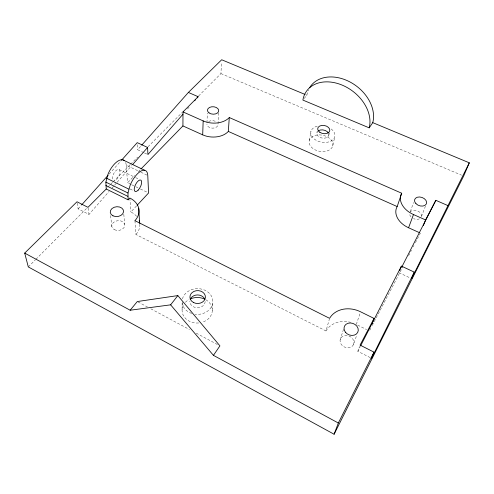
<?xml version="1.0" encoding="UTF-8"?>
<svg xmlns="http://www.w3.org/2000/svg" width="494" height="494" viewBox="0 0 494 494"><rect width="100%" height="100%" fill="white"/><g stroke="black" fill="none" stroke-linecap="round" stroke-linejoin="round"><path stroke-width="0.37" stroke-dasharray="2.47 1.85" d="M182.088 309.682L182.138 301.636M206.974 122.629L207.344 113.083M218.626 112.922L217.99 124.642A5.545 3.736 3.5 0 1 212.321 128.125A5.545 3.736 3.5 0 1 206.918 124.099M198.619 95.978L220.929 73.587L221.553 62.059M212.315 310.491L212.865 301.76M309.287 140.444L310.985 131.274M316.913 132.639L317.204 131.138M328.8 135.368L329.436 132.38M332.752 145.866A12.047 8.188 10.9 0 0 316.895 135.06A12.047 8.188 10.9 0 0 313.344 148.811A12.047 8.188 10.9 0 0 332.752 145.866L334.759 136.733M134.942 220.676L135.912 234.483L325.991 330.955L329.381 319.087M340.131 339.866L343.873 328.109M356.298 324.416L360.12 313.202M353.371 344.849A7.132 5.977 23.4 0 0 346.245 335.482A7.132 5.977 23.4 0 0 341.379 344.639A7.132 5.977 23.4 0 0 353.371 344.849L356.767 335.093M370.197 357.6L357.823 351.302L359.57 346.473M410.292 211.593L413.608 202.509M421.45 216.551L425.476 206.109M357.823 351.302L360.256 346.547M369.753 330.264L370.821 328.214M372.248 325.478L402.925 266.624M408.631 255.676L411.483 250.205M413.268 246.784L413.978 245.413M415.411 242.678L420.4 233.094M304.218 98.46L306.885 95.219A36.556 27.287 36.9 0 1 308.441 90.001M187.541 108.933L189.054 107.186M77.212 203.195L78.114 208.869L88.982 214.402L109.088 191.437M112.107 187.998L114.12 185.701M114.62 185.127L116.633 182.829M117.134 182.255L131.663 165.663M143.81 152.652L137.659 149.756L141.21 145.742M78.114 208.869L81.17 205.442M109.205 174.042L120.931 160.908M136.585 216.304A21.779 16.351 -6.1 0 0 130.891 211.969L136.616 205.825M130.959 184.386L127.569 182.737L134.553 175.568M138.314 171.708L139.925 170.053M28.294 266.914L35.364 259.819M35.914 259.27L87.061 207.931M107.741 187.183L112.638 182.267M113.182 181.718L130.052 164.792M130.595 164.243L137.672 157.141M148.009 146.767L182.292 112.36M305.465 94.626L306.885 95.219M220.929 73.587L461.538 175.16M144.495 152.973L147.224 154.258M398.905 272.651L410.273 277.999M125.637 162.483A16.864 7.669 -63.1 0 1 126.211 165.163L140.123 171.838M140.821 172.171L147.082 175.172M119.27 169.714L134.93 177.278M135.615 177.605L138.339 178.921M131.632 184.713L135.023 186.368M135.702 186.695L139.771 188.677M140.45 189.004L147.91 192.635M130.095 188.998L133.497 190.665M357.681 325.108L366.634 329.578M137.962 301.908L147.447 306.99M150.837 308.812L189.449 329.517M196.223 333.154L217.897 344.775M88.074 208.042L88.982 214.402M110.625 215.594L111.811 226.573M123.803 214.248L124.698 224.486M126.211 165.163L127.569 182.737M129.836 198.032L130.891 211.969M137.369 144.773L137.659 149.756M139.876 224.177A21.779 16.351 -6.1 0 1 135.912 234.483M325.991 330.955A23.786 19.933 23.4 0 1 350.604 322.304M419.4 218.842A6.113 4.329 19.5 0 1 413.515 218.614M411.002 216.847A6.113 4.329 19.5 0 1 409.736 214.532M410.039 212.29A6.113 4.329 19.5 0 1 416.924 210.666A6.113 4.329 19.5 0 1 421.518 216.168M328.874 134.294A6.101 4.094 10.9 0 1 321.761 137.98A6.101 4.094 10.9 0 1 317.407 131.663M205.208 301.544A7.688 6.434 -0.7 0 1 197.236 307.805A7.688 6.434 -0.7 0 1 189.844 301.118M205.831 299.722A15.129 12.782 -1.1 0 1 212.161 312.035A15.129 12.782 -1.1 0 1 201.916 322.384M198.656 322.983A15.129 12.782 -1.1 0 1 184.7 317.537A15.129 12.782 -1.1 0 1 183.712 304.545M185.417 302.303A15.129 12.782 -1.1 0 1 188.899 299.623M331.202 128.983A12.208 8.188 10.9 0 1 330.579 141.259A12.208 8.188 10.9 0 1 312.739 137.585A12.208 8.188 10.9 0 1 317.407 126.143M182.459 298.895A15.376 12.869 -0.7 0 1 200.484 288.879A15.376 12.869 -0.7 0 1 212.611 303.785A15.376 12.869 -0.7 0 1 194.914 314.209M191.653 313.443A15.376 12.869 -0.7 0 1 182.144 302.254M112.336 179.019A6.323 2.871 -63.1 0 1 116.386 170.251A6.323 2.871 -63.1 0 1 119.888 173.042A6.323 2.871 -63.1 0 1 114.62 180.847M208.647 121.549A5.545 3.736 3.5 0 1 216.446 121.938M114.435 229.71A6.533 4.903 -6.1 0 0 124.741 225.764A6.533 4.903 -6.1 0 0 115.602 221.189A6.533 4.903 -6.1 0 0 114.435 229.71"/><path stroke-width="0.74" d="M141 168.948L182.922 125.933L182.996 111.922L198.156 96.701L188.381 92.44L141.722 145.174M309.676 87.623A36.556 27.287 36.9 0 1 350.845 82.436A36.556 27.287 36.9 0 1 372.766 122.642L469.3 162.816L463.668 176.055L334.098 434.245L28.294 266.914L24.7 253.095L76.99 201.774L87.975 207.332L106.229 189.004L105.87 182.132L108.025 174.147A16.864 7.669 -63.1 0 1 124.414 160.636M106.229 189.004L128.131 199.829L127.977 192.993L130.243 184.972A17.018 7.188 -63.3 0 1 141.031 171.041A17.018 7.188 -63.3 0 1 147.774 175.506L148.583 192.969L137.134 205.263M419.709 232.779L408.569 227.759A20.39 14.431 19.5 0 1 397.164 206.56L228.327 131.429A18.482 12.455 3.5 0 1 202.694 134.856L203.164 120.9L182.996 111.922M228.327 131.429L229.284 117.541A18.84 12.449 3.6 0 1 203.164 120.9M397.164 206.56L401.715 193.24L229.284 117.541M371.914 324.138L374.032 318.426L360.595 311.8A24.367 20.149 22.6 0 0 329.591 318.34L134.942 220.676A22.267 16.45 -5.6 0 0 129.836 198.032L128.131 199.829M408.569 227.759L413.484 214.544A20.816 14.474 19.1 0 1 401.715 193.24M334.098 434.245L338.334 423.018L374.007 352.148L360.07 345.096L374.032 318.426M399.658 270.687L401.418 266.112L414.281 272.126L411.613 278.628L469.3 162.816M423.395 225.505L425.587 219.935L435.856 200.329L447.799 205.541M374.007 352.148L371.574 358.304L414.281 272.126M360.601 345.868L401.418 266.112M401.702 267.18L435.856 200.329M338.334 423.018L213.439 355.353L219.929 345.868L177.834 295.591L137.289 301.544L130.15 310.226L24.7 253.095M369.197 127.853A36.852 27.25 36.9 0 0 342.237 85.141A36.852 27.25 36.9 0 0 302.89 100.078L369.197 127.853L372.766 122.642M130.15 310.226L170.634 304.835L177.834 295.591M182.984 114.176L147.91 154.579L147.595 147.471L137.239 142.636L121.438 160.334M194.617 100.782L195.63 99.615M197.149 97.868L198.156 96.701M132.658 164.527L147.595 147.471M81.683 204.874L108.186 175.185M188.381 92.44L221.683 59.755L304.755 94.329M413.484 214.544L425.587 219.935M182.922 125.933L202.694 134.856M122.617 159.76L144.514 170.226M106.611 178.254L128.786 189.103M105.87 182.132L127.977 192.993M105.84 185.503L127.86 196.353M170.634 304.835L213.439 355.353M138.703 208.209L139.58 222.072M139.178 220.713A21.779 16.351 -6.1 0 1 139.814 223.467M318.272 130.854A6.101 4.094 10.9 0 1 328.535 133.207M190.196 299.463A7.688 6.434 -0.7 0 1 197.483 294.943A7.688 6.434 -0.7 0 1 204.825 299.339M190.252 298.944A15.129 12.782 -1.1 0 1 204.51 299.037M415.936 203.639A6.243 4.341 19.1 0 0 426.279 204.022A6.243 4.341 19.1 0 0 419.499 196.964A6.243 4.341 19.1 0 0 415.936 203.639M112.984 215.829A6.681 4.934 -5.6 0 0 123.531 211.883A6.681 4.934 -5.6 0 0 114.194 207.258A6.681 4.934 -5.6 0 0 112.984 215.829M319.846 132.293A6.144 4.094 10.8 0 0 329.751 130.879A6.144 4.094 10.8 0 0 321.687 125.433A6.144 4.094 10.8 0 0 319.846 132.293M193.599 302.556A7.75 6.453 -0.5 0 0 205.411 297.234A7.75 6.453 -0.5 0 0 194 291.386A7.75 6.453 -0.5 0 0 193.599 302.556M345.411 332.203A7.311 6.039 22.5 0 0 357.693 332.443A7.311 6.039 22.5 0 0 350.351 322.959A7.311 6.039 22.5 0 0 345.411 332.203M138.178 190.122A6.379 2.692 -63.3 0 0 141.062 180.236A6.379 2.692 -63.3 0 0 134.59 186.942A6.379 2.692 -63.3 0 0 138.178 190.122M209.042 112.91A5.65 3.736 3.6 0 0 218.527 111.687A5.65 3.736 3.6 0 0 211.741 106.784A5.65 3.736 3.6 0 0 209.042 112.91"/></g></svg>
